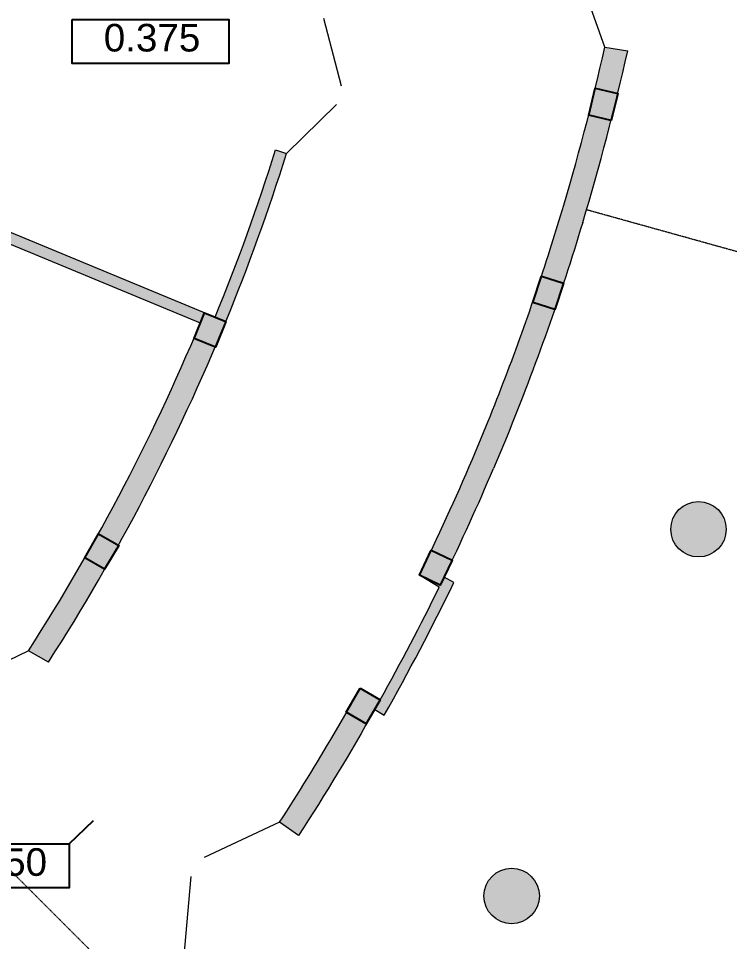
# Model space of a CAD drawing. Header units: millimetres. Extents: x 72919 to 485785, y -53256 to 338519.
# Drawn here: x 355679 to 363375, y 89088 to 99080 of the extents above; entities that cross this region are included whole.
import ezdxf
from ezdxf.enums import TextEntityAlignment as Align

# ---------------------------------------------------------------- set-up
doc = ezdxf.new("R2010")
doc.units = ezdxf.units.MM
doc.linetypes.add('штриховая2', pattern=[9.525, 6.35, -3.175])
doc.layers.add('door', color=177, linetype='Continuous', lineweight=9)
doc.layers.add('wall', color=5, linetype='Continuous', lineweight=40)
doc.styles.add('STW_ARIAL', font='arial.ttf')

msp = doc.modelspace()

# ---------------------------------------------------------------- hatches: boundary and pattern name
at = {"ltscale": 500, "true_color": 0x000000}
h = msp.add_hatch(color=18, dxfattribs=at)
h.dxf.hatch_style = 1
h.paths.add_polyline_path([(361921.33557, 98326.11538), (362164.60438, 98268.49346), (362095.45807, 97976.57089), (361852.18926, 98034.19281)])
h = msp.add_hatch(color=18, dxfattribs=at)
h.dxf.hatch_style = 1
h.paths.add_polyline_path([(361339.44599, 96291.07006), (361576.89424, 96212.85031), (361483.03055, 95927.91241), (361245.58229, 96006.13216)])
h = msp.add_hatch(color=18, dxfattribs=at)
h.dxf.hatch_style = 1
h.paths.add_polyline_path([(357691.74553, 95894.53773), (357923.19429, 95799.69477), (357811.17576, 95521.39304), (357579.72701, 95616.23601)])
h = msp.add_hatch(color=18, dxfattribs=at)
h.dxf.hatch_style = 1
edge = h.paths.add_edge_path()
edge.add_arc((363039.37371, 93550.6168), 300, 0, 360)
h = msp.add_hatch(color=18, dxfattribs=at)
h.dxf.hatch_style = 1
h.paths.add_polyline_path([(356610.43139, 93118.13793), (356398.50705, 93241.14683), (356545.6932, 93502.55808), (356764.46243, 93375.57615)])
h = msp.add_hatch(color=18, dxfattribs=at)
h.dxf.hatch_style = 1
h.paths.add_polyline_path([(360147.21816, 93323.18759), (360372.88578, 93215.60447), (360243.78603, 92944.80333), (360018.11842, 93052.38645)])
h = msp.add_hatch(color=18, dxfattribs=at)
h.dxf.hatch_style = 1
h.paths.add_polyline_path([(359378.47192, 91829.72015), (359594.38155, 91703.69226), (359443.14809, 91444.6007), (359227.23845, 91570.62859)])
h = msp.add_hatch(color=18, dxfattribs=at)
h.dxf.hatch_style = 1
edge = h.paths.add_edge_path()
edge.add_arc((361016.88805, 89581.26519), 300, -9, 351)
at = {"layer": 'wall', "lineweight": 18, "ltscale": 0.007407, "true_color": 0x000000}
h = msp.add_hatch(color=18, dxfattribs=at)
h.dxf.hatch_style = 1
edge = h.paths.add_edge_path()
edge.add_line((361673.79003, 96509.20307), (361786.29888, 96872.17087))
edge.add_arc((336811.44872, 104414.73325), 26088.95145, 343.195352458, 347.411740395)
edge.add_line((362273.25937, 98728.82204), (362025.67367, 98767.98408))
edge.add_arc((336923.09593, 104383.09571), 25722.92534, 343.192087622, 347.391259872, ccw=False)
edge.add_line((361547.12694, 96944.9518), (361434.59988, 96581.98953))
edge.add_arc((336810.43379, 104414.99944), 25840, 337.821835041, 342.354000318, ccw=False)
edge.add_line((360738.64873, 94660.71169), (360682.83139, 94526.61666))
edge.add_line((360682.83139, 94526.61666), (360913.91404, 94431.16438))
edge.add_line((360913.91404, 94431.16438), (360966.83662, 94558.20979))
edge.add_arc((336810.43379, 104414.99944), 26090, 337.802553282, 342.360907502)
h = msp.add_hatch(color=18, dxfattribs=at)
h.dxf.hatch_style = 1
edge = h.paths.add_edge_path()
edge.add_line((358461.18707, 97656.15968), (358580.38451, 97618.96073))
edge.add_arc((337662.60097, 104146.95018), 21912.7432, 337.608602555, 342.667982237, ccw=False)
edge.add_line((357923.19429, 95799.69477), (357807.46991, 95847.11625))
edge.add_arc((337629.79426, 104161.17041), 21823.42987, 337.606271242, 342.658002564)
h = msp.add_hatch(color=18, dxfattribs=at)
h.dxf.hatch_style = 1
h.paths.add_polyline_path([(357694.71737, 95898.17521), (354173.31741, 97352.94463), (354238.87869, 97195.90119), (357647.62701, 95783.95141), (357695.49878, 95897.84704)])
h = msp.add_hatch(color=18, dxfattribs=at)
h.dxf.hatch_style = 1
edge = h.paths.add_edge_path()
edge.add_line((357923.19429, 95799.69477), (357693.37313, 95894.88981))
edge.add_arc((336817.39286, 104438.32597), 22556.52575, 327.249505047, 337.743306481, ccw=False)
edge.add_line((355788.20559, 92235.65749), (356004.60965, 92112.79407))
edge.add_arc((336802.31051, 104447.9074), 22822.86821, 327.284247847, 337.732733998)
h = msp.add_hatch(color=18, dxfattribs=at)
h.dxf.hatch_style = 1
edge = h.paths.add_edge_path()
edge.add_line((359311.95845, 91210.09551), (359535.48918, 91598.60535))
edge.add_line((359535.48918, 91598.60535), (359639.01421, 91537.92119))
edge.add_arc((336913.95882, 104354.31528), 26090, 330.578029191, 334.136434495)
edge.add_line((360390.66336, 92973.0832), (360287.13833, 93033.76736))
edge.add_arc((336810.43379, 104414.99944), 26090, 334.136434495, 336.967719449)
edge.add_line((360820.65818, 94207.29528), (360913.91404, 94431.16438))
edge.add_line((360913.91404, 94431.16438), (360682.83139, 94526.61666))
edge.add_line((360682.83139, 94526.61666), (360592.56257, 94309.75572))
edge.add_arc((336810.43379, 104414.99944), 25840, 333.913369857, 336.978917915, ccw=False)
edge.add_line((360018.11842, 93052.38645), (360234.39608, 92925.60911))
edge.add_arc((336810.43379, 104414.99944), 26090, 330.841564779, 333.872173829, ccw=False)
edge.add_line((359594.1984, 91703.2659), (359378.47192, 91829.72015))
edge.add_arc((336810.43379, 104414.99944), 25840, 330.436015247, 330.853365019, ccw=False)
edge.add_line((359286.20124, 91665.66701), (359096.28127, 91336.52087))
edge.add_arc((336810.43379, 104414.99944), 25840, 327.09953571, 329.593402877, ccw=False)
edge.add_line((358506.09735, 90379.19585), (358711.2411, 90236.04536))
edge.add_arc((336810.43379, 104414.99944), 26090, 327.080295554, 329.593677656)

# ---------------------------------------------------------------- linework, layer by layer
at = {"color": 18, "ltscale": 500, "true_color": 0x000000}
for points in [[(415650.43379, 180914.99944, 0.4142135624), (336810.43379, 259754.99944), (221610.43379, 259754.99944, 0.4142135624), (142770.43379, 180914.99944), (142770.43379, 104414.99944, 0.4142135624), (221610.43379, 25574.99944), (336810.43379, 25574.99944, 0.4142135624), (415650.43379, 104414.99944)], [(414950.43379, 180914.99944, 0.4142135624), (336810.43379, 259054.99944), (221610.43379, 259054.99944, 0.4142135624), (143470.43379, 180914.99944), (143470.43379, 104414.99944, 0.4142135624), (221610.43379, 26274.99944), (336810.43379, 26274.99944, 0.4142135624), (414950.43379, 104414.99944)]]:
    msp.add_lwpolyline(points, format="xyb", close=True, dxfattribs=at)
for points in [[(356261.22697, 99070.05774), (357956.33249, 99070.05483), (357956.33167, 98590.65514), (356261.22615, 98590.65806)], [(361921.33557, 98326.11538), (362164.60438, 98268.49346), (362095.45807, 97976.57089), (361852.18926, 98034.19281)], [(361339.44599, 96291.07006), (361576.89424, 96212.85031), (361483.03055, 95927.91241), (361245.58229, 96006.13216)], [(357691.74553, 95894.53773), (357923.19429, 95799.69477), (357811.17576, 95521.39304), (357579.72701, 95616.23601)], [(356610.43139, 93118.13793), (356398.50705, 93241.14683), (356545.6932, 93502.55808), (356764.46243, 93375.57615)], [(360147.21816, 93323.18759), (360372.88578, 93215.60447), (360243.78603, 92944.80333), (360018.11842, 93052.38645)], [(359378.47192, 91829.72015), (359594.38155, 91703.69226), (359443.14809, 91444.6007), (359227.23845, 91570.62859)], [(354533.46222, 90147.26009), (356228.56774, 90147.25718), (356228.56691, 89667.85749), (354533.46139, 89667.8604)]]:
    msp.add_lwpolyline(points, close=True, dxfattribs=at)
msp.add_lwpolyline([(356228.56691, 90147.25426), (356492.19056, 90397.66846)], dxfattribs=at)
at = {"layer": 'door', "linetype": 'ByBlock', "ltscale": 100}
for p, q in [((362025.67367, 98767.98408), (361727.07843, 99617.00757)), ((359175.29435, 98345.82927), (358985.43563, 99079.64177)), ((358580.46809, 97618.78251), (359121.03899, 98150.11124)), ((355788.2056, 92235.6575), (354889.41155, 91797.28635)), ((358506.09735, 90379.19585), (357691.03508, 89997.52387)), ((357470.31752, 88894.85756), (357547.31103, 89791.55818))]:
    msp.add_line(p, q, dxfattribs=at)
at = {"layer": 'door', "linetype": 'штриховая2'}
for p, q in [((371173.96151, 94407.2806), (361827.1087, 97008.34396)), ((354915.79642, 90534.59982), (357037.11677, 88413.27948))]:
    msp.add_line(p, q, dxfattribs=at)
at = {"layer": 'wall', "color": 18, "lineweight": 18, "ltscale": 0.007407, "true_color": 0x000000}
for p, q in [((358461.18707, 97656.15968), (358580.46809, 97618.78251)), ((354173.31741, 97352.94463), (357923.19429, 95799.69477)), ((354238.87869, 97195.90119), (357647.62701, 95783.95141)), ((356005.93845, 92112.03964), (355788.20559, 92235.65749))]:
    msp.add_line(p, q, dxfattribs=at)
for points in [[(358506.09735, 90379.19585, 0.0108819778), (359096.28127, 91336.52087), (359286.20124, 91665.66701, 0.0018210339), (359378.47192, 91829.72015), (359594.1984, 91703.2659, 0.0132242974), (360234.39608, 92925.60911), (360018.11842, 93052.38645, 0.0133767745), (360592.56257, 94309.75572), (360738.64873, 94660.71169, 0.0197778798), (361434.59988, 96581.98953), (361547.12694, 96944.9518, 0.018345431), (362025.65582, 98768.04501)], [(361786.29888, 96872.17087, 0.018398799), (362273.25937, 98728.82204)], [(361786.29888, 96872.17087, -0.0235352392), (360966.83662, 94558.20979), (360820.65818, 94207.29528)], [(360390.66336, 92973.0832), (360287.13833, 93033.76736, 0.0123544396), (360820.65818, 94207.29528)], [(359535.48918, 91598.60535), (359639.01421, 91537.92119, 0.01552772), (360390.66336, 92973.0832)], [(359535.48918, 91598.60535, -0.0152629271), (358711.2411, 90236.04536), (358506.09735, 90379.19585)]]:
    msp.add_lwpolyline(points, format="xyb", dxfattribs=at)
msp.add_lwpolyline([(362025.65582, 98768.04501), (362273.25937, 98728.82204)], dxfattribs=at)
for centre in [(363039.37371, 93550.6168), (361016.88805, 89581.26519)]:
    msp.add_circle(centre, 300, dxfattribs=at)
for centre, radius, start, end in [((337598.78195, 104171.60999), 21856.14422, 337.61318249, 342.656112358), ((337598.78195, 104171.60999), 21981.14422, 337.612538854, 342.655801328), ((336817.39286, 104438.32597), 22556.52575, 327.249505053, 337.743306484), ((336817.39286, 104438.32597), 22805, 327.284231009, 337.740655492)]:
    msp.add_arc(centre, radius, start, end, dxfattribs=at)

# ---------------------------------------------------------------- texts
at = {"color": 18, "ltscale": 500, "true_color": 0x000000, "style": 'STW_ARIAL'}
for s, p in [('0.375', (357124.9527, 98871.49053)), ('-1.050', (355397.18794, 89948.69288))]:
    msp.add_text(s, height=298.8, rotation=0.000098451, dxfattribs=at).set_placement(p, align=Align.MIDDLE_CENTER)

doc.saveas('drawing.dxf')
